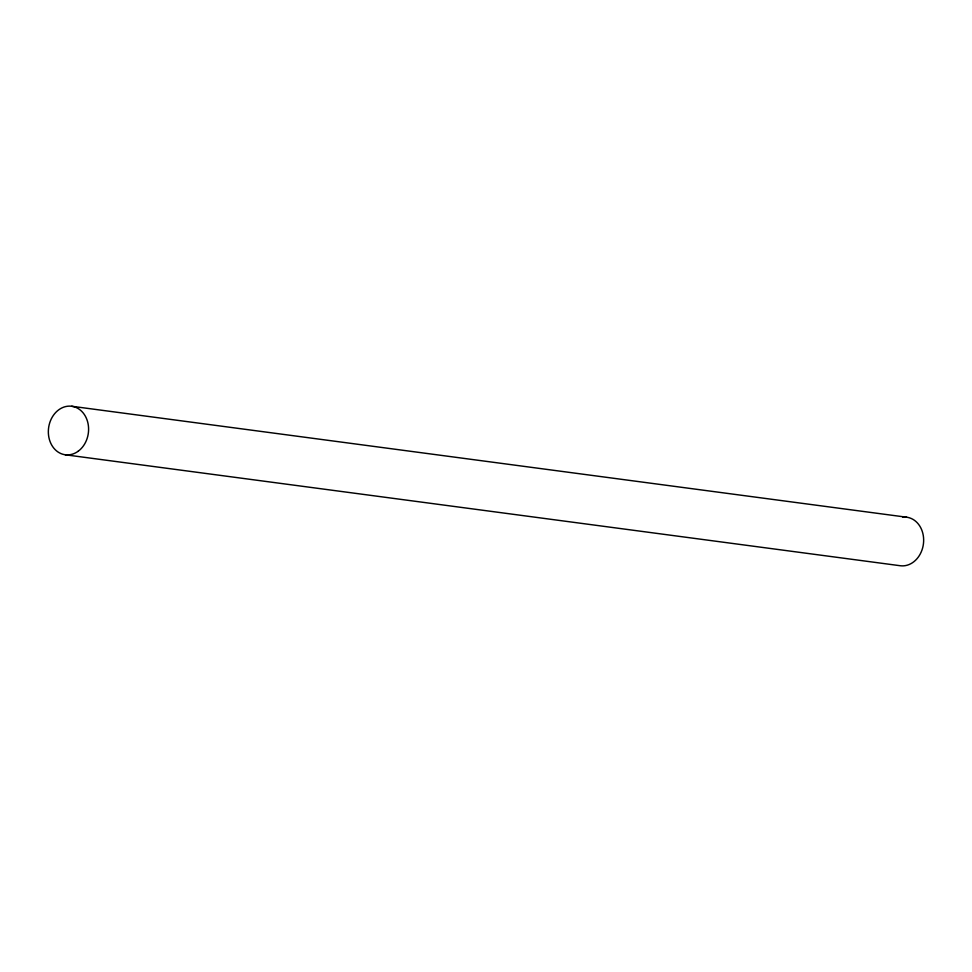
<?xml version="1.0" encoding="UTF-8"?>
<svg xmlns="http://www.w3.org/2000/svg" width="972" height="972" viewBox="0 0 972 972"><rect width="100%" height="100%" fill="white"/><g stroke="black" fill="none" stroke-linecap="round" stroke-linejoin="round"><path stroke-width="1.46" d="M71.685 406.26L906.742 517.226M65.258 454.775L900.315 565.74A24.47 20.048 -82.4 0 0 923.619 541.72A24.47 20.048 -82.4 0 0 902.806 517.177M78.015 451.36A24.47 20.048 -82.4 0 0 79.048 409.115A24.47 20.048 -82.4 0 0 48.345 431.082A24.47 20.048 -82.4 0 0 78.015 451.36"/></g></svg>
